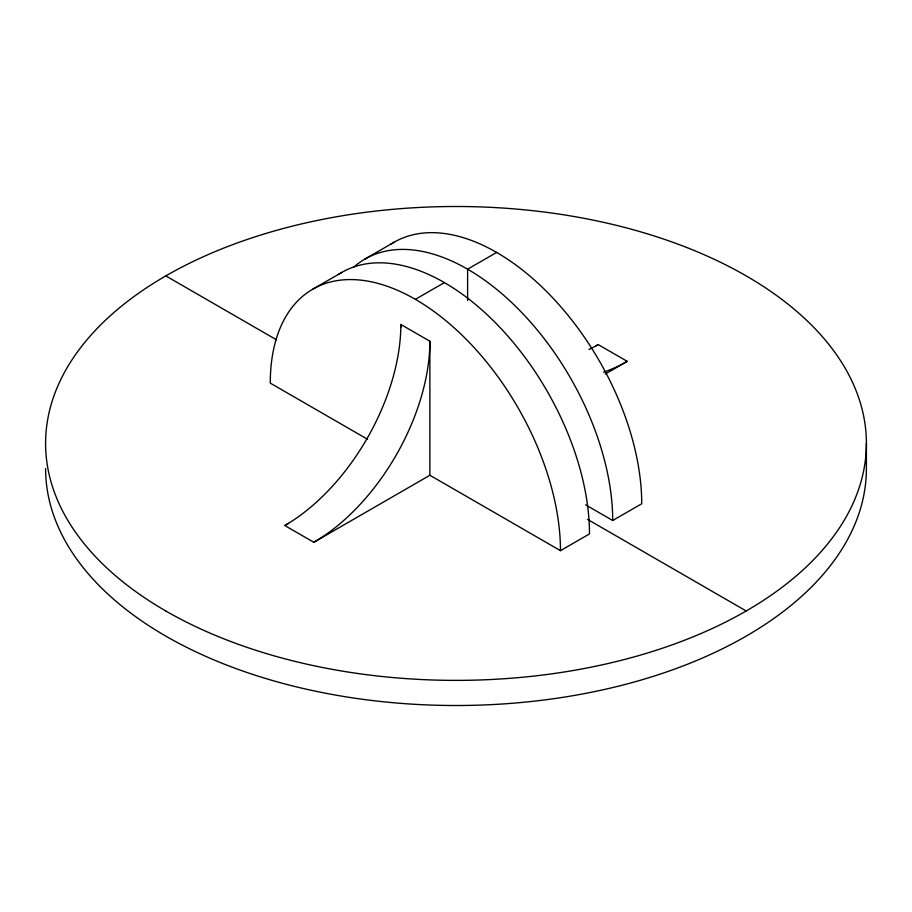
<?xml version="1.0" encoding="UTF-8"?>
<svg xmlns="http://www.w3.org/2000/svg" width="912" height="912" viewBox="0 0 912 912"><rect width="100%" height="100%" fill="white"/><g stroke="black" fill="none" stroke-linecap="round" stroke-linejoin="round"><path stroke-width="1.37" d="M312.77 289.184L341.795 272.426M365.005 259.019L394.03 242.273M367.604 439.31L270.271 383.12A205.2 118.469 60 0 1 415.37 299.341L444.395 282.595M496.63 252.43L467.605 269.188L467.605 300.424M338.375 274.535A205.2 118.469 60 0 1 497.644 325.025A205.2 118.469 60 0 1 589.494 533.908L560.47 550.666L429.883 475.266L313.808 542.287L284.783 525.529L288.454 523.42M595.753 345.99L598.192 344.588L627.217 361.334L605.226 374.034M585.652 504.883L612.704 520.501L641.729 503.755A205.2 118.469 60 0 0 549.879 294.861A205.2 118.469 60 0 0 390.61 244.382M284.783 525.529A164.16 94.78 -60 0 0 400.858 324.478L429.883 341.236L429.883 475.266M165.802 275.891L276.473 339.788M587.567 519.395L746.198 610.983M866.4 443.437L866.4 468.563A410.4 236.938 0 0 1 456 705.512A410.4 236.938 0 0 1 45.6 468.563M400.858 324.478L400.858 327.294M354.027 266.897A205.2 118.469 60 0 1 515.428 306.158A205.2 118.469 60 0 1 612.704 520.501M415.37 299.341A205.2 118.469 60 0 1 560.47 550.666M598.192 344.588A164.16 94.78 -60 0 1 588.981 349.478M627.217 361.334A164.16 94.78 -60 0 1 603.562 372.176M429.883 341.236A164.16 94.78 -60 0 1 313.808 542.287M165.802 610.983A410.4 236.938 0 0 0 852.412 504.758A410.4 236.938 0 0 0 349.786 214.571A410.4 236.938 0 0 0 165.802 610.983"/></g></svg>
